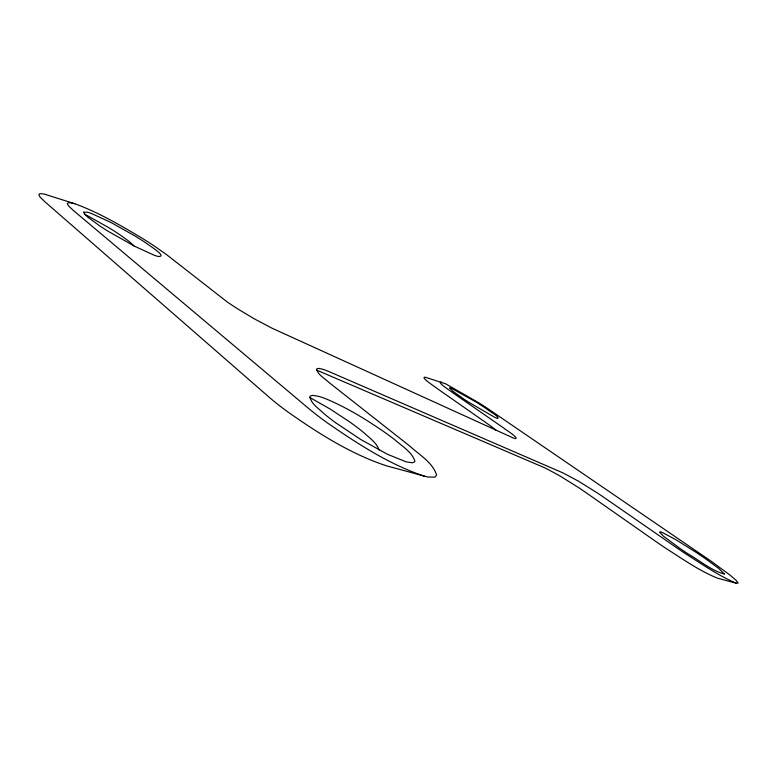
<?xml version="1.0" encoding="UTF-8"?>
<svg xmlns="http://www.w3.org/2000/svg" width="777" height="777" viewBox="0 0 777 777"><rect width="100%" height="100%" fill="white"/><g stroke="black" fill="none" stroke-linecap="round" stroke-linejoin="round"><path stroke-width="1.17" d="M316.55 370.075L545.707 468.24L559.896 475.903L578.36 487.461A92.201 14.083 29 0 1 586.48 492.977L654.885 540.831A126.651 17.211 30 0 0 666.365 548.659C682.954 559.178 699.222 570.765 717.501 578.185L736.509 583.265L738.15 583.012L736.101 580.312L730.234 575.242L710.965 561.091L488.442 409.061A115.433 15.773 28 0 0 478.71 402.777L445.668 383.838L425.359 377.233C419.075 376.573 436.014 387.383 436.664 388.17L486.489 423.028A68.706 9.771 28.2 0 1 491.686 426.777L495.775 430.021M441.336 382.051C435.897 381.905 452.525 392.162 453.37 393.172L503.865 428.137C504.836 429.254 520.017 438.49 515.151 438.646A8.751 1.195 28.6 0 1 511.975 437.393L272.29 328.321L254.128 318.745L237.733 308.906A87.529 12.247 27.1 0 1 227.127 301.874L166.666 254.71L154.419 246.086A137.063 19.124 25.7 0 0 141.977 238.131C120.386 225.233 98.456 212.383 74.757 203.72L44.25 194.095L39.928 193.628L38.85 194.6L39.802 196.707L44.095 201.058L268.337 396.513A145.678 26.399 28 0 0 287.5 411.684C318.327 433.323 350.738 454.059 386.732 465.909L427.826 477.039L434.945 477.136L436.606 475.087C432.672 462.373 419.463 455.011 410.13 446.367L328.768 382.303C324.601 378.263 318.016 374.99 316.501 369.085L318.327 368.347L322.27 369.104A22.047 3.526 27.5 0 1 329.866 371.979L563.072 472.96L578.496 481.196L596.94 492.715A95.959 14.345 29 0 1 605.118 498.232L674.329 546.144A131.478 17.337 30 0 0 685.906 553.972C702.369 564.335 718.472 575.796 736.509 583.265M424.436 476.233C389.248 464.423 357.702 443.842 327.35 422.882A149.097 26.059 28.3 0 1 307.682 407.672L73.145 210.276L68.522 205.837L67.249 203.642L68.648 202.476L74.757 203.72M84.644 214.141L108.867 227.719A92.21 12.898 25.7 0 1 120.231 234.984L129.04 241.365L133.897 245.882M309.838 397.523L330.303 409.139L349.805 421.989A110.684 21.533 27.3 0 1 364.024 432.838C369.522 437.966 376.563 442.647 379.118 450.009M335.509 422.63L360.722 439.481L387.529 454.302L406.186 461.868L412.441 462.801L414.549 461.926L414.879 461.004C411.596 451.466 401.641 445.969 394.463 439.481A114.102 21.639 27.5 0 0 382.974 431.07C364.976 418.754 346.221 407.294 326.058 398.892A29.643 5.313 27.6 0 0 318.997 396.425L312.772 395.338L310.392 395.998L309.897 396.804C311.286 404.254 319.056 408.653 324.067 413.723A106.808 18.871 28.2 0 0 335.509 422.63M83.799 212.208L84.538 214.015L87.714 217.113L99.699 225.864A87.412 11.432 26.4 0 0 108.246 231.332L134.44 246.163L153.729 255.041A17.91 2.448 26.2 0 0 158.129 256.449C168.677 257.168 147.62 244.58 146.241 243.172A94.765 13.063 25.8 0 0 134.868 235.926L110.897 222.445L91.094 213.354A17.434 2.292 26 0 0 87.655 212.238L83.799 212.208M449.766 388.063L452.602 391.064L463.257 398.669A75.369 9.324 28.4 0 0 469.201 402.535L494.444 417.132A7.178 0.932 28.4 0 0 497.698 418.492C500.573 417.239 487.975 410.441 486.519 408.809A79.38 10.645 28.1 0 0 475.301 401.563L451.631 388.422A5.827 0.738 28.1 0 0 450.32 388.014L449.766 388.063M724.358 573.98C711.654 570.804 700.038 560.732 688.422 554.118A94.153 12.655 30 0 1 679.739 548.271L663.373 536.14L659.576 532.07L660.79 531.954A8.061 1.136 29.7 0 1 662.082 532.4L675.611 539.539L696.338 552.525A100.709 15.054 29.8 0 1 704.438 557.993L718.579 568.337L724.358 573.98"/></g></svg>
